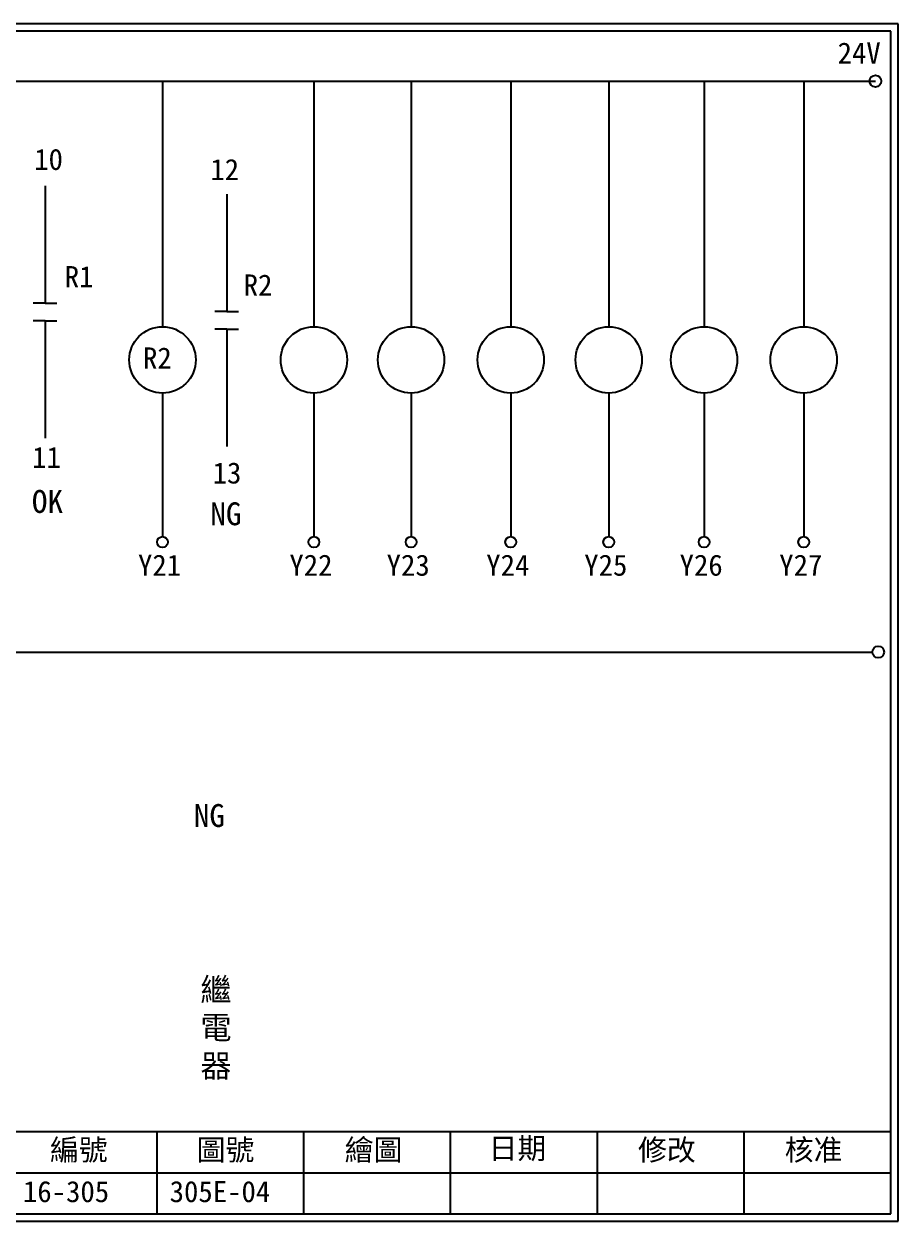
# Model space of a CAD drawing. Extents: x 889 to 1176, y 251 to 455.
# Drawn here: x 1027.1 to 1176.1, y 251.2 to 455.2 of the extents above; entities that cross this region are included whole.
import ezdxf

# ---------------------------------------------------------------- set-up
doc = ezdxf.new("R2010")
doc.units = 0
doc.layers.get('0').update_dxf_attribs({"linetype": 'CONTINUOUS'})
doc.layers.add('圖框層', color=7, linetype='CONTINUOUS')
doc.layers.add('標尺寸層', color=3, linetype='CONTINUOUS')
doc.styles.add('CNS', font='romanc.shx', dxfattribs={"bigfont": 'chineset.shx'})
doc.styles.add('STSL', font='kaiu.ttf')

msp = doc.modelspace()

# ---------------------------------------------------------------- linework, layer by layer
for centre in [(1172.21, 445.42), (1172.69, 348.15)]:
    msp.add_circle(centre, 1)
at = {"layer": '圖框層', "color": 7}
for p, q in [((1176.07, 455.16), (889.07, 455.16)), ((1176.07, 251.2), (1176.07, 455.16)), ((1174.82, 453.91), (890.32, 453.91)), ((1174.82, 252.44), (1174.82, 453.91)), ((890.32, 266.44), (1174.82, 266.44)), ((1049.82, 252.44), (1049.82, 266.44)), ((1074.82, 252.44), (1074.82, 266.44)), ((1099.82, 252.44), (1099.82, 266.44)), ((1124.82, 252.44), (1124.82, 266.44)), ((1149.82, 252.44), (1149.82, 266.44)), ((1024.82, 259.44), (1174.82, 259.44)), ((889.07, 251.2), (1176.07, 251.2)), ((890.32, 252.44), (1174.82, 252.44))]:
    msp.add_line(p, q, dxfattribs=at)
at = {"layer": '標尺寸層', "color": 7}
for p, q in [((893.61, 445.42), (1172.21, 445.42)), ((1050.71, 445.42), (1050.71, 403.59)), ((1076.52, 445.42), (1076.52, 403.59)), ((1093.08, 445.42), (1093.08, 403.59)), ((1110.06, 445.42), (1110.06, 403.59)), ((1126.76, 445.42), (1126.76, 403.59)), ((1143.01, 445.42), (1143.01, 403.59)), ((1159.99, 445.42), (1159.99, 403.59)), ((1050.71, 392.26), (1050.71, 367.81)), ((1076.52, 392.26), (1076.52, 367.81)), ((1093.08, 392.26), (1093.08, 367.81)), ((1110.06, 392.26), (1110.06, 367.81)), ((1126.76, 392.26), (1126.76, 367.81)), ((1143.01, 392.26), (1143.01, 367.81)), ((1159.99, 392.26), (1159.99, 367.81)), ((893.82, 348.15), (1171.69, 348.15))]:
    msp.add_line(p, q, dxfattribs=at)
at = {"layer": '標尺寸層', "color": 0}
for p, q in [((1030.7, 427.59), (1030.7, 407.59)), ((1061.65, 426.15), (1061.65, 406.15)), ((1030.7, 407.59), (1028.7, 407.59)), ((1030.7, 407.59), (1032.7, 407.59)), ((1061.65, 406.15), (1059.65, 406.15)), ((1061.65, 406.15), (1063.65, 406.15)), ((1030.7, 404.59), (1028.7, 404.59)), ((1030.7, 404.59), (1032.7, 404.59)), ((1030.7, 404.59), (1030.7, 384.59)), ((1061.65, 403.15), (1059.65, 403.15)), ((1061.65, 403.15), (1063.65, 403.15)), ((1061.65, 403.15), (1061.65, 383.15))]:
    msp.add_line(p, q, dxfattribs=at)
at = {"layer": '標尺寸層', "color": 7}
for centre, radius in [((1050.71, 397.92), 5.66), ((1076.52, 397.92), 5.66), ((1093.08, 397.92), 5.66), ((1110.06, 397.92), 5.66), ((1126.76, 397.92), 5.66), ((1143.01, 397.92), 5.66), ((1159.99, 397.92), 5.66), ((1050.71, 366.89), 0.92), ((1076.52, 366.89), 0.92), ((1093.08, 366.89), 0.92), ((1110.06, 366.89), 0.92), ((1126.76, 366.89), 0.92), ((1143.01, 366.89), 0.92), ((1159.99, 366.89), 0.92)]:
    msp.add_circle(centre, radius, dxfattribs=at)

# ---------------------------------------------------------------- texts
at = {"layer": '圖框層', "color": 4, "style": 'STSL'}
for s, p in [('24V', (1165.77, 448.41)), ('10', (1028.85, 430.29)), ('12', (1058.87, 428.56)), ('R1', (1034.05, 410.31)), ('R2', (1064.55, 408.88)), ('R2', (1047.39, 396.45)), ('11', (1028.5, 379.52)), ('13', (1059.26, 376.86)), ('Y21', (1046.54, 361.15)), ('Y22', (1072.34, 361.15)), ('Y23', (1088.91, 361.15)), ('Y24', (1105.89, 361.15)), ('Y25', (1122.59, 361.15)), ('Y26', (1138.84, 361.15)), ('Y27', (1155.82, 361.15)), ('編號', (1031.54, 261.53)), ('圖號', (1056.54, 261.53)), ('繪圖', (1081.76, 261.53)), ('日期', (1106.29, 261.78)), ('修改', (1131.76, 261.53)), ('核准', (1156.76, 261.53)), ('16-305', (1026.93, 254.42)), ('305E-04', (1051.93, 254.42))]:
    msp.add_text(s, height=3.6, dxfattribs=at).set_placement(p)
at = {"layer": '標尺寸層', "color": 7, "char_height": 3.9, "attachment_point": 5, "style": 'CNS'}
for s, insert, width in [('{\\fDFKai-SB|b0|i0|c136|p65;OK}', (1031.11, 373.77), 2.8481), ('{\\fDFKai-SB|b0|i0|c136|p65;NG}', (1061.52, 371.67), 2.8481), ('{\\fDFKai-SB|b0|i0|c136|p65;NG}', (1058.71, 320.26), 2.8481), ('{\\fDFKai-SB|b0|i0|c136|p65;繼電器}', (1059.83, 283.94), 8.6627)]:
    msp.add_mtext(s, dxfattribs=dict(at, insert=insert, width=width))

doc.saveas('drawing.dxf')
